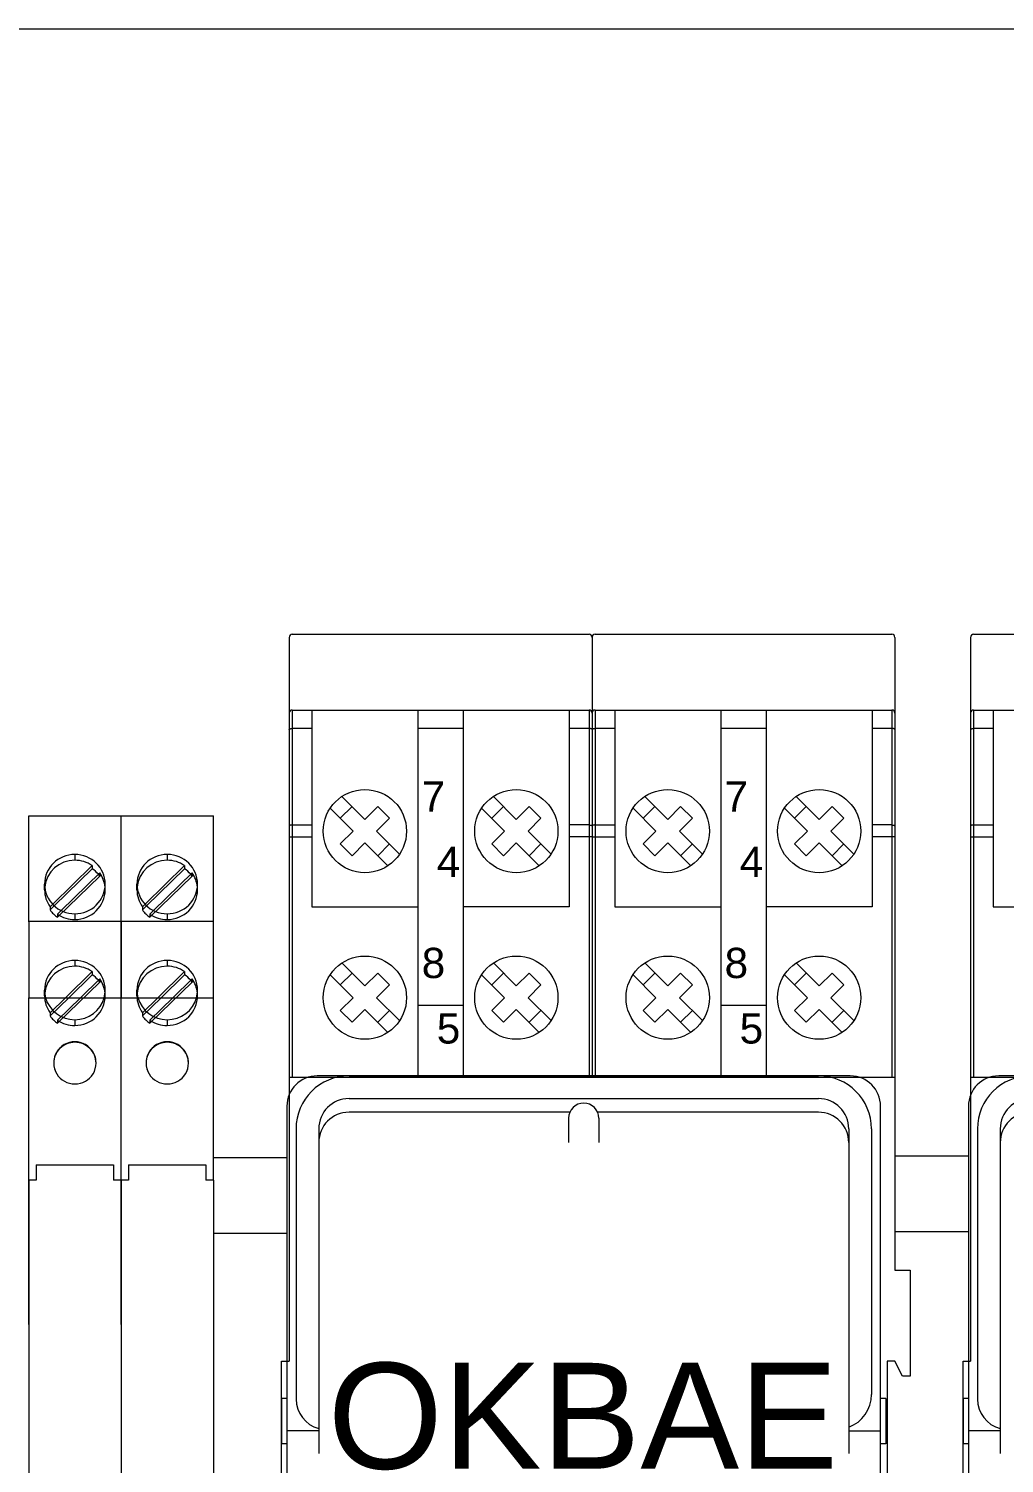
# Model space of a CAD drawing. Header units: millimetres. Extents: x 4137 to 6698, y 1400 to 3585.
# Drawn here: x 6289.8 to 6354.3, y 2786 to 2880.8 of the extents above; entities that cross this region are included whole.
import ezdxf

# ---------------------------------------------------------------- set-up
doc = ezdxf.new("R2010")
doc.units = ezdxf.units.MM
doc.layers.add('000-PI-Oprema', color=30, linetype='Continuous', lineweight=5)
doc.layers.add('000-PI-ORMAR', color=2, linetype='Continuous')
doc.layers.add('002-PI-Kabelska kanalica', color=150, linetype='Continuous')
doc.styles.get("Standard").update_dxf_attribs({"font": 'arial.ttf'})

msp = doc.modelspace()

# ---------------------------------------------------------------- linework, layer by layer
at = {"layer": '000-PI-Oprema', "color": 0, "linetype": 'ByBlock', "lineweight": 0}
for p, q in [((6307.248, 2840.768), (6326.848, 2840.768)), ((6327.248, 2840.768), (6346.848, 2840.768)), ((6352.248, 2840.768), (6371.848, 2840.768)), ((6307.048, 2840.568), (6307.048, 2792.768)), ((6327.048, 2840.568), (6327.048, 2811.518)), ((6347.048, 2840.568), (6347.048, 2798.768)), ((6352.048, 2840.568), (6352.048, 2792.768)), ((6307.248, 2835.768), (6307.248, 2811.518)), ((6307.248, 2835.768), (6326.848, 2835.768)), ((6308.548, 2835.768), (6308.548, 2822.768)), ((6315.548, 2835.768), (6315.548, 2811.518)), ((6318.548, 2835.768), (6318.548, 2811.518)), ((6325.548, 2835.768), (6325.548, 2822.768)), ((6326.848, 2835.768), (6326.848, 2811.518)), ((6327.248, 2835.768), (6327.248, 2811.518)), ((6327.248, 2835.768), (6346.848, 2835.768)), ((6328.548, 2835.768), (6328.548, 2822.768)), ((6335.548, 2835.768), (6335.548, 2811.518)), ((6338.548, 2835.768), (6338.548, 2811.518)), ((6345.548, 2835.768), (6345.548, 2822.768)), ((6346.848, 2835.768), (6346.848, 2811.518)), ((6352.248, 2835.768), (6352.248, 2811.518)), ((6352.248, 2835.768), (6371.848, 2835.768)), ((6353.548, 2835.768), (6353.548, 2822.768)), ((6308.548, 2834.553), (6307.248, 2834.553)), ((6318.548, 2834.553), (6315.548, 2834.553)), ((6326.848, 2834.553), (6325.548, 2834.553)), ((6328.548, 2834.553), (6327.248, 2834.553)), ((6338.548, 2834.553), (6335.548, 2834.553)), ((6346.848, 2834.553), (6345.548, 2834.553)), ((6353.548, 2834.553), (6352.248, 2834.553)), ((6310.421, 2828.616), (6311.199, 2829.394)), ((6310.531, 2830.062), (6312.048, 2828.545)), ((6312.048, 2828.545), (6312.896, 2829.394)), ((6312.896, 2829.394), (6313.674, 2828.616)), ((6320.421, 2828.616), (6321.199, 2829.394)), ((6320.531, 2830.062), (6322.048, 2828.545)), ((6322.048, 2828.545), (6322.896, 2829.394)), ((6322.896, 2829.394), (6323.674, 2828.616)), ((6330.421, 2828.616), (6331.199, 2829.394)), ((6330.531, 2830.062), (6332.048, 2828.545)), ((6332.048, 2828.545), (6332.896, 2829.394)), ((6332.896, 2829.394), (6333.674, 2828.616)), ((6340.421, 2828.616), (6341.199, 2829.394)), ((6340.531, 2830.062), (6342.048, 2828.545)), ((6342.048, 2828.545), (6342.896, 2829.394)), ((6342.896, 2829.394), (6343.674, 2828.616)), ((6309.754, 2829.284), (6311.27, 2827.768)), ((6312.826, 2827.768), (6313.674, 2828.616)), ((6319.754, 2829.284), (6321.27, 2827.768)), ((6322.826, 2827.768), (6323.674, 2828.616)), ((6329.754, 2829.284), (6331.27, 2827.768)), ((6332.826, 2827.768), (6333.674, 2828.616)), ((6339.754, 2829.284), (6341.27, 2827.768)), ((6342.826, 2827.768), (6343.674, 2828.616)), ((6307.248, 2828.176), (6308.548, 2828.176)), ((6310.421, 2826.919), (6311.27, 2827.768)), ((6312.826, 2827.768), (6314.342, 2826.251)), ((6320.421, 2826.919), (6321.27, 2827.768)), ((6322.826, 2827.768), (6324.342, 2826.251)), ((6326.848, 2828.176), (6325.548, 2828.176)), ((6327.248, 2828.176), (6328.548, 2828.176)), ((6330.421, 2826.919), (6331.27, 2827.768)), ((6332.826, 2827.768), (6334.342, 2826.251)), ((6340.421, 2826.919), (6341.27, 2827.768)), ((6342.826, 2827.768), (6344.342, 2826.251)), ((6346.848, 2828.176), (6345.548, 2828.176)), ((6352.248, 2828.176), (6353.548, 2828.176)), ((6307.048, 2827.391), (6308.548, 2827.391)), ((6310.421, 2826.919), (6311.199, 2826.141)), ((6311.199, 2826.141), (6312.048, 2826.99)), ((6312.048, 2826.99), (6313.564, 2825.473)), ((6312.896, 2826.141), (6313.674, 2826.919)), ((6320.421, 2826.919), (6321.199, 2826.141)), ((6321.199, 2826.141), (6322.048, 2826.99)), ((6322.048, 2826.99), (6323.564, 2825.473)), ((6322.896, 2826.141), (6323.674, 2826.919)), ((6327.048, 2827.391), (6325.548, 2827.391)), ((6327.048, 2827.391), (6328.548, 2827.391)), ((6330.421, 2826.919), (6331.199, 2826.141)), ((6331.199, 2826.141), (6332.048, 2826.99)), ((6332.048, 2826.99), (6333.564, 2825.473)), ((6332.896, 2826.141), (6333.674, 2826.919)), ((6340.421, 2826.919), (6341.199, 2826.141)), ((6341.199, 2826.141), (6342.048, 2826.99)), ((6342.048, 2826.99), (6343.564, 2825.473)), ((6342.896, 2826.141), (6343.674, 2826.919)), ((6347.048, 2827.391), (6345.548, 2827.391)), ((6352.048, 2827.391), (6353.548, 2827.391)), ((6308.548, 2822.768), (6315.548, 2822.768)), ((6325.548, 2822.768), (6318.548, 2822.768)), ((6328.548, 2822.768), (6335.548, 2822.768)), ((6345.548, 2822.768), (6338.548, 2822.768)), ((6353.548, 2822.768), (6360.548, 2822.768)), ((6310.531, 2819.062), (6312.048, 2817.545)), ((6320.531, 2819.062), (6322.048, 2817.545)), ((6330.531, 2819.062), (6332.048, 2817.545)), ((6340.531, 2819.062), (6342.048, 2817.545)), ((6309.754, 2818.284), (6311.27, 2816.768)), ((6310.421, 2817.616), (6311.199, 2818.394)), ((6312.048, 2817.545), (6312.896, 2818.394)), ((6312.896, 2818.394), (6313.674, 2817.616)), ((6319.754, 2818.284), (6321.27, 2816.768)), ((6320.421, 2817.616), (6321.199, 2818.394)), ((6322.048, 2817.545), (6322.896, 2818.394)), ((6322.896, 2818.394), (6323.674, 2817.616)), ((6329.754, 2818.284), (6331.27, 2816.768)), ((6330.421, 2817.616), (6331.199, 2818.394)), ((6332.048, 2817.545), (6332.896, 2818.394)), ((6332.896, 2818.394), (6333.674, 2817.616)), ((6339.754, 2818.284), (6341.27, 2816.768)), ((6340.421, 2817.616), (6341.199, 2818.394)), ((6342.048, 2817.545), (6342.896, 2818.394)), ((6342.896, 2818.394), (6343.674, 2817.616)), ((6312.826, 2816.768), (6313.674, 2817.616)), ((6322.826, 2816.768), (6323.674, 2817.616)), ((6332.826, 2816.768), (6333.674, 2817.616)), ((6342.826, 2816.768), (6343.674, 2817.616)), ((6310.421, 2815.919), (6311.27, 2816.768)), ((6312.826, 2816.768), (6314.342, 2815.251)), ((6318.548, 2816.252), (6315.548, 2816.252)), ((6320.421, 2815.919), (6321.27, 2816.768)), ((6322.826, 2816.768), (6324.342, 2815.251)), ((6330.421, 2815.919), (6331.27, 2816.768)), ((6332.826, 2816.768), (6334.342, 2815.251)), ((6338.548, 2816.252), (6335.548, 2816.252)), ((6340.421, 2815.919), (6341.27, 2816.768)), ((6342.826, 2816.768), (6344.342, 2815.251)), ((6310.421, 2815.919), (6311.199, 2815.141)), ((6311.199, 2815.141), (6312.048, 2815.99)), ((6312.048, 2815.99), (6313.564, 2814.473)), ((6312.896, 2815.141), (6313.674, 2815.919)), ((6320.421, 2815.919), (6321.199, 2815.141)), ((6321.199, 2815.141), (6322.048, 2815.99)), ((6322.048, 2815.99), (6323.564, 2814.473)), ((6322.896, 2815.141), (6323.674, 2815.919)), ((6330.421, 2815.919), (6331.199, 2815.141)), ((6331.199, 2815.141), (6332.048, 2815.99)), ((6332.048, 2815.99), (6333.564, 2814.473)), ((6332.896, 2815.141), (6333.674, 2815.919)), ((6340.421, 2815.919), (6341.199, 2815.141)), ((6341.199, 2815.141), (6342.048, 2815.99)), ((6342.048, 2815.99), (6343.564, 2814.473)), ((6342.896, 2815.141), (6343.674, 2815.919)), ((6307.048, 2811.518), (6327.048, 2811.518)), ((6344.101, 2811.604), (6308.901, 2811.604)), ((6311.001, 2811.604), (6342.001, 2811.604)), ((6327.048, 2811.518), (6347.048, 2811.518)), ((6352.048, 2811.518), (6372.048, 2811.518)), ((6389.101, 2811.604), (6353.901, 2811.604)), ((6306.901, 2809.604), (6306.901, 2768.004)), ((6311.001, 2810.104), (6342.001, 2810.104)), ((6346.101, 2768.004), (6346.101, 2809.604)), ((6351.901, 2809.604), (6351.901, 2768.004)), ((6325.584, 2809.204), (6311.001, 2809.204)), ((6325.501, 2808.804), (6325.501, 2807.204)), ((6342.001, 2809.204), (6327.417, 2809.204)), ((6327.501, 2808.804), (6327.501, 2807.204)), ((6307.501, 2808.104), (6307.501, 2790.254)), ((6309.001, 2808.104), (6309.001, 2790.254)), ((6344.001, 2808.104), (6344.001, 2790.554)), ((6345.501, 2808.104), (6345.501, 2790.554)), ((6352.501, 2808.104), (6352.501, 2790.254)), ((6354.001, 2808.104), (6354.001, 2790.254)), ((6309.001, 2807.204), (6309.001, 2786.654)), ((6344.001, 2807.204), (6344.001, 2786.654)), ((6354.001, 2807.204), (6354.001, 2786.654)), ((6347.048, 2798.768), (6348.048, 2798.768)), ((6348.048, 2798.768), (6348.048, 2791.768)), ((6306.548, 2784.768), (6306.548, 2792.768)), ((6306.548, 2792.768), (6307.048, 2792.768)), ((6346.548, 2792.768), (6346.548, 2784.768)), ((6347.048, 2792.768), (6346.548, 2792.768)), ((6347.548, 2791.768), (6347.048, 2792.768)), ((6351.548, 2784.768), (6351.548, 2792.768)), ((6351.548, 2792.768), (6352.048, 2792.768)), ((6348.048, 2791.768), (6347.548, 2791.768)), ((6306.551, 2790.304), (6306.551, 2787.304)), ((6306.901, 2790.304), (6306.551, 2790.304)), ((6346.451, 2790.304), (6346.101, 2790.304)), ((6346.451, 2790.304), (6346.451, 2787.304)), ((6351.551, 2790.304), (6351.551, 2787.304)), ((6351.901, 2790.304), (6351.551, 2790.304)), ((6309.001, 2788.154), (6306.901, 2788.154)), ((6344.001, 2788.154), (6346.101, 2788.154)), ((6354.001, 2788.154), (6351.901, 2788.154)), ((6306.901, 2787.304), (6306.551, 2787.304)), ((6346.451, 2787.304), (6346.101, 2787.304)), ((6351.901, 2787.304), (6351.551, 2787.304))]:
    msp.add_line(p, q, dxfattribs=at)
for points in [[(6307.048, 2834.474), (6307.049, 2834.484), (6307.055, 2834.494), (6307.063, 2834.504), (6307.075, 2834.513), (6307.089, 2834.522), (6307.106, 2834.53), (6307.126, 2834.536), (6307.148, 2834.542), (6307.171, 2834.547), (6307.196, 2834.55), (6307.222, 2834.552), (6307.248, 2834.553)], [(6327.048, 2834.474), (6327.046, 2834.484), (6327.041, 2834.494), (6327.032, 2834.504), (6327.021, 2834.513), (6327.006, 2834.522), (6326.989, 2834.53), (6326.969, 2834.536), (6326.948, 2834.542), (6326.924, 2834.547), (6326.899, 2834.55), (6326.874, 2834.552), (6326.848, 2834.553)], [(6327.048, 2834.474), (6327.049, 2834.484), (6327.055, 2834.494), (6327.063, 2834.504), (6327.075, 2834.513), (6327.089, 2834.522), (6327.106, 2834.53), (6327.126, 2834.536), (6327.148, 2834.542), (6327.171, 2834.547), (6327.196, 2834.55), (6327.222, 2834.552), (6327.248, 2834.553)], [(6347.048, 2834.474), (6347.046, 2834.484), (6347.041, 2834.494), (6347.032, 2834.504), (6347.021, 2834.513), (6347.006, 2834.522), (6346.989, 2834.53), (6346.969, 2834.536), (6346.948, 2834.542), (6346.924, 2834.547), (6346.899, 2834.55), (6346.874, 2834.552), (6346.848, 2834.553)], [(6352.048, 2834.474), (6352.049, 2834.484), (6352.055, 2834.494), (6352.063, 2834.504), (6352.075, 2834.513), (6352.089, 2834.522), (6352.106, 2834.53), (6352.126, 2834.536), (6352.148, 2834.542), (6352.171, 2834.547), (6352.196, 2834.55), (6352.222, 2834.552), (6352.248, 2834.553)], [(6307.248, 2828.176), (6307.222, 2828.175), (6307.196, 2828.173), (6307.171, 2828.17), (6307.148, 2828.165), (6307.126, 2828.159), (6307.106, 2828.153), (6307.089, 2828.145), (6307.075, 2828.136), (6307.063, 2828.127), (6307.055, 2828.117), (6307.049, 2828.107), (6307.048, 2828.097)], [(6326.848, 2828.176), (6326.874, 2828.175), (6326.899, 2828.173), (6326.924, 2828.17), (6326.948, 2828.165), (6326.969, 2828.159), (6326.989, 2828.153), (6327.006, 2828.145), (6327.021, 2828.136), (6327.032, 2828.127), (6327.041, 2828.117), (6327.046, 2828.107), (6327.048, 2828.097)], [(6327.248, 2828.176), (6327.222, 2828.175), (6327.196, 2828.173), (6327.171, 2828.17), (6327.148, 2828.165), (6327.126, 2828.159), (6327.106, 2828.153), (6327.089, 2828.145), (6327.075, 2828.136), (6327.063, 2828.127), (6327.055, 2828.117), (6327.049, 2828.107), (6327.048, 2828.097)], [(6346.848, 2828.176), (6346.874, 2828.175), (6346.899, 2828.173), (6346.924, 2828.17), (6346.948, 2828.165), (6346.969, 2828.159), (6346.989, 2828.153), (6347.006, 2828.145), (6347.021, 2828.136), (6347.032, 2828.127), (6347.041, 2828.117), (6347.046, 2828.107), (6347.048, 2828.097)], [(6352.248, 2828.176), (6352.222, 2828.175), (6352.196, 2828.173), (6352.171, 2828.17), (6352.148, 2828.165), (6352.126, 2828.159), (6352.106, 2828.153), (6352.089, 2828.145), (6352.075, 2828.136), (6352.063, 2828.127), (6352.055, 2828.117), (6352.049, 2828.107), (6352.048, 2828.097)]]:
    msp.add_lwpolyline(points, dxfattribs=at)
for centre in [(6312.048, 2827.768), (6322.048, 2827.768), (6332.048, 2827.768), (6342.048, 2827.768), (6312.048, 2816.768), (6322.048, 2816.768), (6332.048, 2816.768), (6342.048, 2816.768)]:
    msp.add_circle(centre, 2.75, dxfattribs=at)
for centre, radius, start, end in [((6307.248, 2840.568), 0.2, 90, 180), ((6326.848, 2840.568), 0.2, 0, 90), ((6327.248, 2840.568), 0.2, 90, 180), ((6346.848, 2840.568), 0.2, 0, 90), ((6352.248, 2840.568), 0.2, 90, 180), ((6307.248, 2835.568), 0.2, 90, 180), ((6326.848, 2835.568), 0.2, 0, 90), ((6327.248, 2835.568), 0.2, 90, 180), ((6346.848, 2835.568), 0.2, 0, 90), ((6352.248, 2835.568), 0.2, 90, 180), ((6308.901, 2809.604), 2, 90, 180), ((6311.001, 2808.104), 3.5, 90, 180), ((6342.001, 2808.104), 3.5, 0, 90), ((6344.101, 2809.604), 2, 0, 90), ((6353.901, 2809.604), 2, 90, 180), ((6356.001, 2808.104), 3.5, 90, 180), ((6311.001, 2808.104), 2, 90, 180), ((6326.501, 2808.804), 1, 0, 180), ((6342.001, 2808.104), 2, 0, 90), ((6356.001, 2808.104), 2, 90, 180), ((6311.001, 2807.204), 2, 90, 180), ((6342.001, 2807.204), 2, 0, 90), ((6356.001, 2807.204), 2, 90, 180), ((6343.201, 2790.554), 2.3, 290.35441, 0), ((6309.501, 2790.254), 2, 180, 255.52249), ((6354.501, 2790.254), 2, 180, 255.52249)]:
    msp.add_arc(centre, radius, start, end, dxfattribs=at)
at = {"layer": '000-PI-ORMAR', "color": 0, "linetype": 'ByBlock', "lineweight": 0}
for p, q in [((6289.848, 2828.768), (6295.948, 2828.768)), ((6289.848, 2822.312), (6289.848, 2828.768)), ((6289.848, 2828.768), (6289.848, 2828.768)), ((6289.848, 2828.768), (6289.848, 2828.768)), ((6289.848, 2828.768), (6295.948, 2828.768)), ((6289.848, 2822.312), (6289.848, 2828.768)), ((6289.848, 2828.768), (6289.848, 2828.768)), ((6289.848, 2828.768), (6289.848, 2828.768)), ((6295.948, 2828.768), (6295.948, 2828.768)), ((6295.948, 2828.768), (6295.948, 2828.768)), ((6295.948, 2828.768), (6295.948, 2828.768)), ((6295.948, 2822.312), (6295.948, 2828.768)), ((6295.948, 2828.768), (6295.948, 2828.768)), ((6295.948, 2828.768), (6295.948, 2828.768)), ((6295.948, 2828.768), (6295.948, 2828.768)), ((6295.948, 2822.312), (6295.948, 2828.768)), ((6295.948, 2828.768), (6302.048, 2828.768)), ((6295.948, 2822.312), (6295.948, 2828.768)), ((6295.948, 2828.768), (6295.948, 2828.768)), ((6295.948, 2828.768), (6295.948, 2828.768)), ((6295.948, 2828.768), (6295.948, 2828.768)), ((6295.948, 2828.768), (6302.048, 2828.768)), ((6295.948, 2822.312), (6295.948, 2828.768)), ((6295.948, 2828.768), (6295.948, 2828.768)), ((6295.948, 2828.768), (6295.948, 2828.768)), ((6295.948, 2828.768), (6295.948, 2828.768)), ((6302.048, 2828.768), (6302.048, 2828.768)), ((6302.048, 2828.768), (6302.048, 2828.768)), ((6302.048, 2828.768), (6302.048, 2828.768)), ((6302.048, 2822.312), (6302.048, 2828.768)), ((6302.048, 2828.768), (6302.048, 2828.768)), ((6302.048, 2828.768), (6302.048, 2828.768)), ((6302.048, 2828.768), (6302.048, 2828.768)), ((6302.048, 2822.312), (6302.048, 2828.768)), ((6295.948, 2827.923), (6295.948, 2828.368)), ((6295.948, 2827.923), (6295.948, 2828.368)), ((6302.048, 2827.923), (6302.048, 2828.368)), ((6302.048, 2827.923), (6302.048, 2828.368)), ((6289.848, 2827.268), (6289.848, 2827.268)), ((6289.848, 2827.268), (6289.848, 2827.268)), ((6295.948, 2827.268), (6295.948, 2827.268)), ((6295.948, 2827.268), (6295.948, 2827.268)), ((6292.898, 2826.225), (6292.898, 2825.845)), ((6295.948, 2825.204), (6295.948, 2826.081)), ((6295.948, 2825.204), (6295.948, 2826.081)), ((6298.998, 2826.225), (6298.998, 2825.845)), ((6302.048, 2825.204), (6302.048, 2826.081)), ((6302.048, 2825.204), (6302.048, 2826.081)), ((6294.043, 2825.493), (6291.431, 2822.938)), ((6291.537, 2822.834), (6294.043, 2825.285)), ((6294.538, 2824.801), (6291.753, 2822.077)), ((6291.996, 2822.522), (6294.538, 2825.009)), ((6294.043, 2825.493), (6294.043, 2825.285)), ((6294.538, 2825.009), (6294.538, 2824.801)), ((6300.143, 2825.493), (6297.531, 2822.938)), ((6297.637, 2822.834), (6300.143, 2825.285)), ((6300.638, 2824.801), (6297.853, 2822.077)), ((6298.096, 2822.522), (6300.638, 2825.009)), ((6300.143, 2825.493), (6300.143, 2825.285)), ((6300.638, 2825.009), (6300.638, 2824.801)), ((6290.898, 2823.889), (6290.898, 2824.268)), ((6294.898, 2823.889), (6294.898, 2824.268)), ((6296.998, 2823.889), (6296.998, 2824.268)), ((6300.998, 2823.889), (6300.998, 2824.268)), ((6291.431, 2822.938), (6291.258, 2822.769)), ((6291.258, 2822.561), (6291.537, 2822.834)), ((6291.258, 2822.769), (6291.258, 2822.561)), ((6297.531, 2822.938), (6297.358, 2822.769)), ((6297.358, 2822.561), (6297.637, 2822.834)), ((6297.358, 2822.769), (6297.358, 2822.561)), ((6289.848, 2821.768), (6289.848, 2822.312)), ((6289.848, 2821.768), (6289.848, 2822.312)), ((6289.848, 2821.816), (6295.948, 2821.816)), ((6289.848, 2821.768), (6289.848, 2821.768)), ((6289.848, 2821.768), (6289.848, 2816.768)), ((6289.848, 2821.768), (6289.848, 2821.768)), ((6289.848, 2821.768), (6289.848, 2816.768)), ((6291.753, 2822.285), (6291.996, 2822.522)), ((6291.753, 2822.285), (6291.753, 2822.077)), ((6292.898, 2822.312), (6292.898, 2821.933)), ((6295.948, 2821.768), (6295.948, 2822.312)), ((6295.948, 2821.768), (6295.948, 2822.312)), ((6295.948, 2821.768), (6295.948, 2822.312)), ((6295.948, 2821.768), (6295.948, 2822.312)), ((6295.948, 2821.816), (6302.048, 2821.816)), ((6295.948, 2821.768), (6295.948, 2821.768)), ((6295.948, 2816.768), (6295.948, 2821.768)), ((6295.948, 2821.768), (6295.948, 2821.768)), ((6295.948, 2816.768), (6295.948, 2821.768)), ((6295.948, 2821.768), (6295.948, 2821.768)), ((6295.948, 2821.768), (6295.948, 2816.768)), ((6295.948, 2821.768), (6295.948, 2821.768)), ((6295.948, 2821.768), (6295.948, 2816.768)), ((6297.853, 2822.285), (6298.096, 2822.522)), ((6297.853, 2822.285), (6297.853, 2822.077)), ((6298.998, 2822.312), (6298.998, 2821.933)), ((6302.048, 2821.768), (6302.048, 2822.312)), ((6302.048, 2821.768), (6302.048, 2822.312)), ((6302.048, 2821.768), (6302.048, 2821.768)), ((6302.048, 2816.768), (6302.048, 2821.768)), ((6302.048, 2821.768), (6302.048, 2821.768)), ((6302.048, 2816.768), (6302.048, 2821.768)), ((6292.898, 2819.225), (6292.898, 2818.845)), ((6295.948, 2818.204), (6295.948, 2819.076)), ((6295.948, 2818.204), (6295.948, 2819.076)), ((6298.998, 2819.225), (6298.998, 2818.845)), ((6302.048, 2818.204), (6302.048, 2819.076)), ((6302.048, 2818.204), (6302.048, 2819.076)), ((6294.043, 2818.493), (6292.279, 2816.768)), ((6292.492, 2816.768), (6294.043, 2818.285)), ((6293.269, 2816.768), (6294.538, 2818.009)), ((6294.043, 2818.493), (6294.043, 2818.285)), ((6294.538, 2818.009), (6294.538, 2817.801)), ((6300.143, 2818.493), (6298.379, 2816.768)), ((6298.592, 2816.768), (6300.143, 2818.285)), ((6299.369, 2816.768), (6300.638, 2818.009)), ((6300.143, 2818.493), (6300.143, 2818.285)), ((6300.638, 2818.009), (6300.638, 2817.801)), ((6290.898, 2816.889), (6290.898, 2817.268)), ((6294.538, 2817.801), (6291.753, 2815.077)), ((6294.898, 2816.889), (6294.898, 2817.268)), ((6296.998, 2816.889), (6296.998, 2817.268)), ((6300.638, 2817.801), (6297.853, 2815.077)), ((6300.998, 2816.889), (6300.998, 2817.268)), ((6289.848, 2816.768), (6295.948, 2816.768)), ((6289.848, 2806.418), (6289.848, 2816.768)), ((6289.848, 2816.768), (6289.848, 2816.768)), ((6289.848, 2806.418), (6289.848, 2816.768)), ((6289.848, 2816.768), (6289.848, 2816.768)), ((6291.258, 2815.561), (6292.492, 2816.768)), ((6292.279, 2816.768), (6291.258, 2815.769)), ((6291.753, 2815.285), (6293.269, 2816.768)), ((6295.948, 2816.768), (6295.948, 2816.768)), ((6295.948, 2806.418), (6295.948, 2816.768)), ((6295.948, 2816.768), (6295.948, 2816.768)), ((6295.948, 2806.418), (6295.948, 2816.768)), ((6295.948, 2816.768), (6302.048, 2816.768)), ((6295.948, 2806.418), (6295.948, 2816.768)), ((6295.948, 2816.768), (6295.948, 2816.768)), ((6295.948, 2806.418), (6295.948, 2816.768)), ((6295.948, 2816.768), (6295.948, 2816.768)), ((6297.358, 2815.561), (6298.592, 2816.768)), ((6298.379, 2816.768), (6297.358, 2815.769)), ((6297.853, 2815.285), (6299.369, 2816.768)), ((6302.048, 2816.768), (6302.048, 2816.768)), ((6302.048, 2806.418), (6302.048, 2816.768)), ((6302.048, 2816.768), (6302.048, 2816.768)), ((6302.048, 2806.418), (6302.048, 2816.768)), ((6291.258, 2815.769), (6291.258, 2815.561)), ((6291.753, 2815.285), (6291.753, 2815.077)), ((6292.898, 2815.312), (6292.898, 2814.933)), ((6297.358, 2815.769), (6297.358, 2815.561)), ((6297.853, 2815.285), (6297.853, 2815.077)), ((6298.998, 2815.312), (6298.998, 2814.933)), ((6291.498, 2812.445), (6291.498, 2812.453)), ((6294.298, 2812.445), (6294.298, 2812.453)), ((6297.598, 2812.445), (6297.598, 2812.453)), ((6300.398, 2812.445), (6300.398, 2812.453)), ((6289.873, 2780.217), (6289.848, 2806.418)), ((6289.873, 2780.217), (6289.848, 2806.418)), ((6289.848, 2805.768), (6289.848, 2805.768)), ((6289.848, 2805.768), (6289.848, 2805.768)), ((6290.348, 2805.718), (6295.448, 2805.718)), ((6290.348, 2805.718), (6290.348, 2805.718)), ((6290.348, 2805.718), (6290.348, 2804.718)), ((6295.448, 2805.718), (6295.448, 2805.718)), ((6295.448, 2805.718), (6295.448, 2804.718)), ((6295.948, 2804.718), (6295.948, 2806.418)), ((6295.948, 2804.718), (6295.948, 2806.418)), ((6295.973, 2780.217), (6295.948, 2806.418)), ((6295.973, 2780.217), (6295.948, 2806.418)), ((6295.948, 2805.768), (6295.948, 2805.768)), ((6295.948, 2805.768), (6295.948, 2805.768)), ((6295.948, 2805.768), (6295.948, 2805.768)), ((6295.948, 2805.768), (6295.948, 2805.768)), ((6296.448, 2805.718), (6301.548, 2805.718)), ((6296.448, 2805.718), (6296.448, 2805.718)), ((6296.448, 2805.718), (6296.448, 2804.718)), ((6301.548, 2805.718), (6301.548, 2805.718)), ((6301.548, 2805.718), (6301.548, 2804.718)), ((6302.048, 2804.718), (6302.048, 2806.418)), ((6302.048, 2804.718), (6302.048, 2806.418)), ((6302.048, 2805.768), (6302.048, 2805.768)), ((6302.048, 2805.768), (6302.048, 2805.768)), ((6289.848, 2804.968), (6289.848, 2804.968)), ((6289.848, 2804.968), (6289.848, 2804.968)), ((6289.848, 2804.718), (6289.848, 2778.418)), ((6289.848, 2804.718), (6289.848, 2778.418)), ((6289.848, 2804.718), (6289.848, 2804.718)), ((6290.348, 2804.718), (6289.848, 2804.718)), ((6289.848, 2804.718), (6289.848, 2804.718)), ((6290.348, 2804.718), (6290.348, 2804.718)), ((6295.448, 2804.718), (6295.448, 2804.718)), ((6295.948, 2804.718), (6295.448, 2804.718)), ((6295.948, 2804.968), (6295.948, 2804.968)), ((6295.948, 2804.968), (6295.948, 2804.968)), ((6295.948, 2804.968), (6295.948, 2804.968)), ((6295.948, 2804.968), (6295.948, 2804.968)), ((6295.948, 2804.718), (6295.948, 2804.718)), ((6295.948, 2804.718), (6295.948, 2778.418)), ((6295.948, 2804.718), (6295.948, 2804.718)), ((6295.948, 2804.718), (6295.948, 2778.418)), ((6295.948, 2804.718), (6295.948, 2804.718)), ((6296.448, 2804.718), (6295.948, 2804.718)), ((6295.948, 2804.718), (6295.948, 2804.718)), ((6296.448, 2804.718), (6296.448, 2804.718)), ((6301.548, 2804.718), (6301.548, 2804.718)), ((6302.048, 2804.718), (6301.548, 2804.718)), ((6302.048, 2804.968), (6302.048, 2804.968)), ((6302.048, 2804.968), (6302.048, 2804.968)), ((6302.048, 2804.718), (6302.048, 2804.718)), ((6302.048, 2804.718), (6302.048, 2778.418)), ((6302.048, 2804.718), (6302.048, 2804.718)), ((6302.048, 2804.718), (6302.048, 2778.418)), ((6289.848, 2804.008), (6289.848, 2804.008)), ((6289.848, 2804.008), (6289.848, 2804.008)), ((6295.948, 2804.008), (6295.948, 2804.008)), ((6295.948, 2804.008), (6295.948, 2804.008)), ((6295.948, 2804.008), (6295.948, 2804.008)), ((6295.948, 2804.008), (6295.948, 2804.008)), ((6302.048, 2804.008), (6302.048, 2804.008)), ((6302.048, 2804.008), (6302.048, 2804.008))]:
    msp.add_line(p, q, dxfattribs=at)
for centre in [(6292.898, 2812.453), (6298.998, 2812.453)]:
    msp.add_arc(centre, 1.4, 0, 180.00002, dxfattribs=at)
for centre, major_axis, ratio, start_param, end_param in [((6292.898, 2824.268), (-2, 0), 0.978148, -1.570796, 0), ((6292.898, 2823.889), (-2, 0), 0.978148, -1.570796, -0.097132), ((6292.898, 2824.268), (-2, 0), 0.978148, 3.141593, 4.712389), ((6292.898, 2823.889), (-2, 0), 0.978148, -2.180289, -1.570796), ((6298.998, 2824.268), (-2, 0), 0.978148, -1.570796, 0), ((6298.998, 2823.889), (-2, 0), 0.978148, -1.570796, -0.097132), ((6298.998, 2824.268), (-2, 0), 0.978148, 3.141593, 4.712389), ((6298.998, 2823.889), (-2, 0), 0.978148, -2.180289, -1.570796), ((6292.898, 2823.681), (2, 0), 0.978148, 0.685382, 0.961304), ((6292.898, 2823.681), (2, 0), 0.978148, 0.609492, 0.685382), ((6292.898, 2823.889), (-2, 0), 0.978148, -3.044461, -2.5321), ((6298.998, 2823.681), (2, 0), 0.978148, 0.685382, 0.961304), ((6298.998, 2823.681), (2, 0), 0.978148, 0.609492, 0.685382), ((6298.998, 2823.889), (-2, 0), 0.978148, -3.044461, -2.5321), ((6292.898, 2824.268), (-2, 0), 0.978148, 0, 1.570796), ((6292.898, 2823.889), (-2, 0), 0.978148, -0.097132, 0), ((6292.898, 2823.889), (-2, 0), 0.978148, 0, 0.609492), ((6292.898, 2824.268), (-2, 0), 0.978148, 1.570796, 3.141593), ((6292.898, 2823.889), (-2, 0), 0.978148, 1.570796, 3.141593), ((6292.898, 2823.889), (-2, 0), 0.978148, 3.141593, 3.238724), ((6298.998, 2824.268), (-2, 0), 0.978148, 0, 1.570796), ((6298.998, 2823.889), (-2, 0), 0.978148, -0.097132, 0), ((6298.998, 2823.889), (-2, 0), 0.978148, 0, 0.609492), ((6298.998, 2824.268), (-2, 0), 0.978148, 1.570796, 3.141593), ((6298.998, 2823.889), (-2, 0), 0.978148, 1.570796, 3.141593), ((6298.998, 2823.889), (-2, 0), 0.978148, 3.141593, 3.238724), ((6292.898, 2823.681), (2, 0), 0.978148, -2.5321, -2.180289), ((6292.898, 2823.889), (-2, 0), 0.978148, 0.961304, 1.570796), ((6298.998, 2823.681), (2, 0), 0.978148, -2.5321, -2.180289), ((6298.998, 2823.889), (-2, 0), 0.978148, 0.961304, 1.570796), ((6292.898, 2817.268), (-2, 0), 0.978148, -1.570796, 0), ((6292.898, 2817.268), (-2, 0), 0.978148, 3.141593, 4.712389), ((6298.998, 2817.268), (-2, 0), 0.978148, -1.570796, 0), ((6298.998, 2817.268), (-2, 0), 0.978148, 3.141593, 4.712389), ((6292.898, 2816.889), (-2, 0), 0.978148, -1.570796, -0.097132), ((6292.898, 2816.889), (-2, 0), 0.978148, -2.180289, -1.570796), ((6292.898, 2816.681), (2, 0), 0.978148, 0.685382, 0.961304), ((6292.898, 2816.889), (-2, 0), 0.978148, -3.044461, -2.5321), ((6298.998, 2816.889), (-2, 0), 0.978148, -1.570796, -0.097132), ((6298.998, 2816.889), (-2, 0), 0.978148, -2.180289, -1.570796), ((6298.998, 2816.681), (2, 0), 0.978148, 0.685382, 0.961304), ((6298.998, 2816.889), (-2, 0), 0.978148, -3.044461, -2.5321), ((6292.898, 2817.268), (-2, 0), 0.978148, 0, 0.258728), ((6292.898, 2816.889), (-2, 0), 0.978148, -0.097132, 0), ((6292.898, 2816.681), (2, 0), 0.978148, 0.609492, 0.685382), ((6292.898, 2817.268), (-2, 0), 0.978148, 2.882864, 3.141593), ((6292.898, 2816.889), (-2, 0), 0.978148, 3.141593, 3.238724), ((6298.998, 2817.268), (-2, 0), 0.978148, 0, 0.258728), ((6298.998, 2816.889), (-2, 0), 0.978148, -0.097132, 0), ((6298.998, 2816.681), (2, 0), 0.978148, 0.609492, 0.685382), ((6298.998, 2817.268), (-2, 0), 0.978148, 2.882864, 3.141593), ((6298.998, 2816.889), (-2, 0), 0.978148, 3.141593, 3.238724), ((6292.898, 2816.889), (-2, 0), 0.978148, 0, 0.609492), ((6292.898, 2817.268), (-2, 0), 0.978148, 0.258728, 1.570796), ((6292.898, 2816.889), (-2, 0), 0.978148, 1.570796, 3.141593), ((6292.898, 2817.268), (-2, 0), 0.978148, 1.570796, 2.882864), ((6298.998, 2816.889), (-2, 0), 0.978148, 0, 0.609492), ((6298.998, 2817.268), (-2, 0), 0.978148, 0.258728, 1.570796), ((6298.998, 2816.889), (-2, 0), 0.978148, 1.570796, 3.141593), ((6298.998, 2817.268), (-2, 0), 0.978148, 1.570796, 2.882864), ((6292.898, 2816.681), (2, 0), 0.978148, -2.5321, -2.180289), ((6292.898, 2816.889), (-2, 0), 0.978148, 0.961304, 1.570796), ((6298.998, 2816.681), (2, 0), 0.978148, -2.5321, -2.180289), ((6298.998, 2816.889), (-2, 0), 0.978148, 0.961304, 1.570796), ((6292.898, 2812.445), (-1.4, 0), 0.982559, -1.570796, 0.003609), ((6292.898, 2812.453), (1.4, 0), 0.994522, 1.570796, 3.141593), ((6292.898, 2812.453), (1.4, 0), 0.994522, 0, 1.570796), ((6292.898, 2812.445), (-1.4, 0), 0.982559, 3.141538, 4.712389), ((6298.998, 2812.445), (-1.4, 0), 0.982559, -1.570796, 0.003609), ((6298.998, 2812.453), (1.4, 0), 0.994522, 1.570796, 3.141593), ((6298.998, 2812.453), (1.4, 0), 0.994522, 0, 1.570796), ((6298.998, 2812.445), (-1.4, 0), 0.982559, 3.141538, 4.712389), ((6292.898, 2812.453), (1.4, 0), 0.994522, 3.141593, 3.68285), ((6292.898, 2812.445), (-1.4, 0), 0.982559, 0.003609, 0.541258), ((6292.898, 2812.453), (1.4, 0), 0.994522, -0.541258, 0), ((6292.898, 2812.445), (-1.4, 0), 0.982559, 2.600335, 3.141538), ((6298.998, 2812.453), (1.4, 0), 0.994522, 3.141593, 3.68285), ((6298.998, 2812.445), (-1.4, 0), 0.982559, 0.003609, 0.541258), ((6298.998, 2812.453), (1.4, 0), 0.994522, -0.541258, 0), ((6298.998, 2812.445), (-1.4, 0), 0.982559, 2.600335, 3.141538), ((6292.898, 2812.435), (-1.398, 0), 0.976187, 0.538389, 2.603204), ((6298.998, 2812.435), (-1.398, 0), 0.976187, 0.538389, 2.603204)]:
    msp.add_ellipse(centre, major_axis=major_axis, ratio=ratio, start_param=start_param, end_param=end_param, dxfattribs=at)
at = {"layer": '002-PI-Kabelska kanalica', "color": 0, "linetype": 'ByBlock', "lineweight": 0}
msp.add_line((5878.448, 2880.768), (6493.448, 2880.768), dxfattribs=at)
at = {"layer": '002-PI-Kabelska kanalica', "color": 0, "linetype": 'ByBlock', "lineweight": 0, "ltscale": 0.25}
for p, q in [((6302.048, 2806.214), (6306.901, 2806.214)), ((6347.048, 2806.321), (6351.901, 2806.321)), ((6302.048, 2801.214), (6306.901, 2801.214)), ((6347.048, 2801.321), (6351.901, 2801.321))]:
    msp.add_line(p, q, dxfattribs=at)

# ---------------------------------------------------------------- texts
at = {"layer": '000-PI-Oprema', "color": 0, "linetype": 'ByBlock', "lineweight": 0, "char_height": 1.9995, "width": 2.5471}
for s, insert, attachment_point in [('{\\fArial|b0|i0|c0|p34;7}', (6315.8, 2831.062), 1), ('{\\fArial|b0|i0|c0|p34;7}', (6335.8, 2831.062), 1), ('{\\fArial|b0|i0|c0|p34;4}', (6318.347, 2826.738), 3), ('{\\fArial|b0|i0|c0|p34;4}', (6338.347, 2826.738), 3), ('{\\fArial|b0|i0|c0|p34;8}', (6315.8, 2820.062), 1), ('{\\fArial|b0|i0|c0|p34;8}', (6335.8, 2820.062), 1), ('{\\fArial|b0|i0|c0|p34;5}', (6318.347, 2815.738), 3), ('{\\fArial|b0|i0|c0|p34;5}', (6338.347, 2815.738), 3)]:
    msp.add_mtext(s, dxfattribs=dict(at, insert=insert, attachment_point=attachment_point))
at = {"layer": '000-PI-Oprema', "color": 0, "linetype": 'ByBlock', "lineweight": 0, "insert": (6326.439, 2789.104), "char_height": 7, "attachment_point": 5}
msp.add_mtext_dynamic_manual_height_columns('{\\fArial|b0|i0|c238|p34;OK}BAE', width=44.995, gutter_width=1, heights=[10], dxfattribs=at)

doc.saveas('drawing.dxf')
